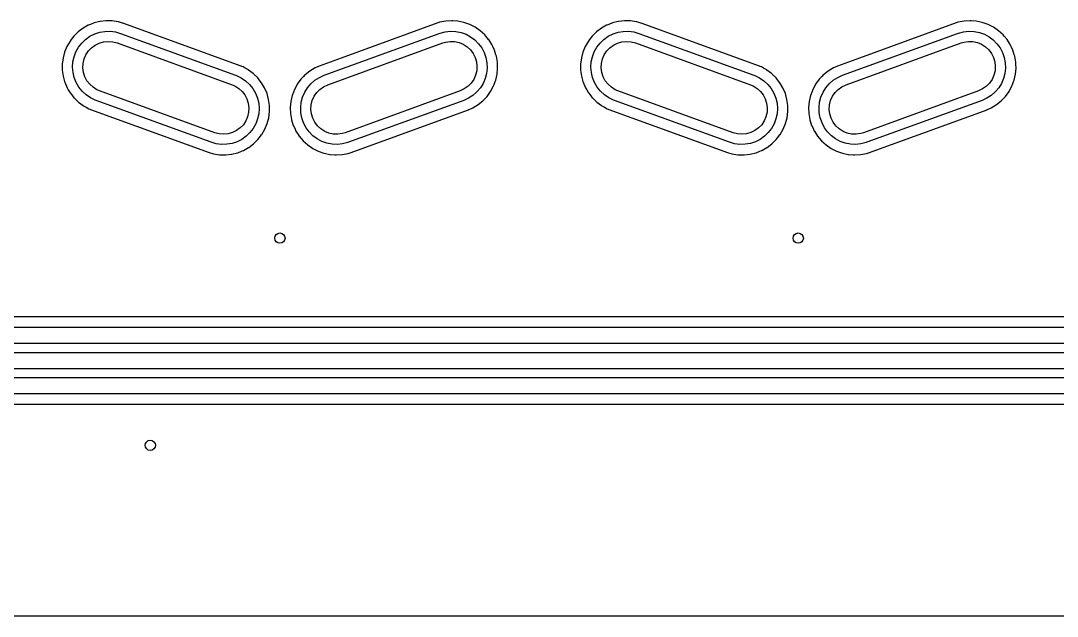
# Model space of a CAD drawing. Extents: x 14 to 417, y -165 to -100.
# Drawn here: x 215.9 to 266.7, y -164.6 to -135.4 of the extents above; entities that cross this region are included whole.
import ezdxf

# ---------------------------------------------------------------- set-up
doc = ezdxf.new("R2010")
doc.units = 0
doc.layers.add('BLACK', color=7, linetype='CONTINUOUS')

msp = doc.modelspace()

# ---------------------------------------------------------------- linework, layer by layer
at = {"layer": 'BLACK', "linetype": 'CONTINUOUS'}
for p, q in [((219.32, -135.575), (219.219, -135.615)), ((219.493, -135.505), (219.32, -135.575)), ((219.498, -135.504), (219.493, -135.505)), ((219.78, -135.433), (219.498, -135.504)), ((219.498, -135.504), (219.498, -135.504)), ((219.784, -135.432), (219.78, -135.433)), ((219.78, -135.433), (219.78, -135.433)), ((219.788, -135.431), (219.784, -135.432)), ((220.078, -135.398), (219.788, -135.431)), ((220.082, -135.397), (220.078, -135.398)), ((220.078, -135.398), (220.078, -135.398)), ((220.087, -135.397), (220.082, -135.397)), ((220.378, -135.402), (220.087, -135.397)), ((220.382, -135.402), (220.378, -135.402)), ((220.679, -135.447), (220.382, -135.402)), ((220.683, -135.448), (220.679, -135.447)), ((220.884, -135.507), (220.683, -135.448)), ((220.683, -135.448), (220.683, -135.448)), ((220.894, -135.51), (220.884, -135.507)), ((220.896, -135.51), (220.894, -135.51)), ((226.707, -137.625), (220.896, -135.51)), ((220.896, -135.51), (220.896, -135.51)), ((236.338, -135.498), (231.6, -137.222)), ((236.339, -135.498), (236.338, -135.498)), ((236.338, -135.498), (236.338, -135.498)), ((236.387, -135.483), (236.339, -135.498)), ((236.426, -135.471), (236.387, -135.483)), ((236.429, -135.469), (236.426, -135.471)), ((236.426, -135.471), (236.426, -135.471)), ((236.723, -135.412), (236.429, -135.469)), ((237.023, -135.394), (236.723, -135.412)), ((237.08, -135.399), (237.023, -135.394)), ((237.318, -135.416), (237.08, -135.399)), ((237.322, -135.416), (237.318, -135.416)), ((237.318, -135.416), (237.318, -135.416)), ((237.326, -135.417), (237.322, -135.416)), ((237.612, -135.477), (237.326, -135.417)), ((237.326, -135.417), (237.326, -135.417)), ((237.616, -135.478), (237.612, -135.477)), ((237.612, -135.477), (237.612, -135.477)), ((237.899, -135.577), (237.616, -135.478)), ((237.903, -135.579), (237.899, -135.577)), ((238.162, -135.712), (237.903, -135.579)), ((237.903, -135.579), (237.903, -135.579)), ((244.72, -135.575), (244.619, -135.615)), ((244.893, -135.505), (244.72, -135.575)), ((244.897, -135.504), (244.893, -135.505)), ((244.898, -135.504), (244.897, -135.504)), ((245.18, -135.433), (244.898, -135.504)), ((245.184, -135.432), (245.18, -135.433)), ((245.18, -135.433), (245.18, -135.433)), ((245.188, -135.431), (245.184, -135.432)), ((245.478, -135.398), (245.188, -135.431)), ((245.482, -135.397), (245.478, -135.398)), ((245.478, -135.398), (245.478, -135.398)), ((245.487, -135.397), (245.482, -135.397)), ((245.778, -135.402), (245.487, -135.397)), ((245.782, -135.402), (245.778, -135.402)), ((246.079, -135.447), (245.782, -135.402)), ((246.083, -135.448), (246.079, -135.447)), ((246.284, -135.507), (246.083, -135.448)), ((246.083, -135.448), (246.083, -135.448)), ((246.294, -135.51), (246.284, -135.507)), ((246.296, -135.51), (246.294, -135.51)), ((252.107, -137.625), (246.296, -135.51)), ((246.296, -135.51), (246.296, -135.51)), ((261.738, -135.498), (257, -137.222)), ((261.739, -135.498), (261.738, -135.498)), ((261.738, -135.498), (261.738, -135.498)), ((261.787, -135.483), (261.739, -135.498)), ((261.826, -135.471), (261.787, -135.483)), ((261.829, -135.469), (261.826, -135.471)), ((261.826, -135.471), (261.826, -135.471)), ((262.123, -135.412), (261.829, -135.469)), ((262.423, -135.394), (262.123, -135.412)), ((262.48, -135.399), (262.423, -135.394)), ((262.718, -135.416), (262.48, -135.399)), ((262.722, -135.416), (262.718, -135.416)), ((262.718, -135.416), (262.718, -135.416)), ((262.726, -135.417), (262.722, -135.416)), ((263.012, -135.477), (262.726, -135.417)), ((262.726, -135.417), (262.726, -135.417)), ((263.016, -135.478), (263.012, -135.477)), ((263.012, -135.477), (263.012, -135.477)), ((263.299, -135.577), (263.016, -135.478)), ((263.303, -135.579), (263.299, -135.577)), ((263.562, -135.712), (263.303, -135.579)), ((263.303, -135.579), (263.303, -135.579)), ((218.714, -135.944), (218.5, -136.155)), ((218.953, -135.764), (218.714, -135.944)), ((218.957, -135.762), (218.953, -135.764)), ((219.211, -135.619), (218.957, -135.762)), ((219.215, -135.617), (219.211, -135.619)), ((219.211, -135.619), (219.211, -135.619)), ((219.219, -135.615), (219.215, -135.617)), ((219.219, -135.615), (219.219, -135.615)), ((219.292, -136.158), (219.523, -136.041)), ((219.523, -136.041), (219.77, -135.96)), ((219.77, -135.96), (220.025, -135.916)), ((220.025, -135.916), (220.285, -135.91)), ((220.285, -135.91), (220.542, -135.943)), ((220.542, -135.943), (220.791, -136.013)), ((220.791, -136.013), (226.43, -138.066)), ((230.77, -138.066), (236.409, -136.013)), ((236.409, -136.013), (236.452, -135.998)), ((236.452, -135.998), (236.703, -135.935)), ((236.703, -135.935), (236.961, -135.909)), ((236.961, -135.909), (237.22, -135.921)), ((237.22, -135.921), (237.475, -135.972)), ((237.475, -135.972), (237.719, -136.059)), ((237.719, -136.059), (237.947, -136.182)), ((238.166, -135.714), (238.162, -135.712)), ((238.17, -135.716), (238.166, -135.714)), ((238.41, -135.882), (238.17, -135.716)), ((238.17, -135.716), (238.17, -135.716)), ((238.413, -135.884), (238.41, -135.882)), ((238.41, -135.882), (238.41, -135.882)), ((238.635, -136.086), (238.413, -135.884)), ((238.638, -136.089), (238.635, -136.086)), ((238.697, -136.158), (238.638, -136.089)), ((238.638, -136.089), (238.638, -136.089)), ((244.114, -135.944), (243.9, -136.155)), ((244.353, -135.764), (244.114, -135.944)), ((244.357, -135.762), (244.353, -135.764)), ((244.611, -135.619), (244.357, -135.762)), ((244.615, -135.617), (244.611, -135.619)), ((244.611, -135.619), (244.611, -135.619)), ((244.619, -135.615), (244.615, -135.617)), ((244.619, -135.615), (244.619, -135.615)), ((244.692, -136.158), (244.923, -136.041)), ((244.923, -136.041), (245.17, -135.96)), ((245.17, -135.96), (245.425, -135.916)), ((245.425, -135.916), (245.685, -135.91)), ((245.685, -135.91), (245.942, -135.943)), ((245.942, -135.943), (246.191, -136.013)), ((246.191, -136.013), (251.83, -138.066)), ((256.17, -138.066), (261.809, -136.013)), ((261.809, -136.013), (261.852, -135.998)), ((261.852, -135.998), (262.103, -135.935)), ((262.103, -135.935), (262.361, -135.909)), ((262.361, -135.909), (262.62, -135.921)), ((262.62, -135.921), (262.875, -135.972)), ((262.875, -135.972), (263.119, -136.059)), ((263.119, -136.059), (263.347, -136.182)), ((263.566, -135.714), (263.562, -135.712)), ((263.57, -135.716), (263.566, -135.714)), ((263.81, -135.882), (263.57, -135.716)), ((263.57, -135.716), (263.57, -135.716)), ((263.813, -135.884), (263.81, -135.882)), ((263.81, -135.882), (263.81, -135.882)), ((264.035, -136.086), (263.813, -135.884)), ((264.038, -136.089), (264.035, -136.086)), ((264.097, -136.158), (264.038, -136.089)), ((264.038, -136.089), (264.038, -136.089)), ((218.316, -136.392), (218.165, -136.651)), ((218.374, -136.318), (218.316, -136.392)), ((218.498, -136.158), (218.374, -136.318)), ((218.5, -136.155), (218.498, -136.158)), ((218.498, -136.158), (218.498, -136.158)), ((218.734, -136.692), (218.892, -136.487)), ((218.892, -136.487), (219.08, -136.308)), ((219.08, -136.308), (219.292, -136.158)), ((219.37, -136.717), (219.549, -136.586)), ((219.549, -136.586), (219.749, -136.489)), ((219.749, -136.489), (219.963, -136.429)), ((219.963, -136.429), (220.184, -136.408)), ((220.184, -136.408), (220.406, -136.426)), ((220.406, -136.426), (220.62, -136.483)), ((220.62, -136.483), (226.259, -138.535)), ((230.941, -138.535), (236.58, -136.483)), ((236.58, -136.483), (236.717, -136.442)), ((236.717, -136.442), (236.937, -136.41)), ((236.937, -136.41), (237.159, -136.417)), ((237.159, -136.417), (237.377, -136.464)), ((237.377, -136.464), (237.582, -136.548)), ((237.582, -136.548), (237.77, -136.668)), ((237.947, -136.182), (238.155, -136.337)), ((238.155, -136.337), (238.338, -136.521)), ((238.338, -136.521), (238.491, -136.731)), ((238.829, -136.315), (238.697, -136.158)), ((238.831, -136.318), (238.829, -136.315)), ((238.988, -136.564), (238.831, -136.318)), ((238.991, -136.567), (238.988, -136.564)), ((238.988, -136.564), (238.988, -136.564)), ((239.032, -136.655), (238.991, -136.567)), ((243.716, -136.392), (243.565, -136.651)), ((243.774, -136.318), (243.716, -136.392)), ((243.898, -136.158), (243.774, -136.318)), ((243.9, -136.155), (243.898, -136.158)), ((243.898, -136.158), (243.898, -136.158)), ((244.134, -136.692), (244.292, -136.487)), ((244.292, -136.487), (244.48, -136.308)), ((244.48, -136.308), (244.692, -136.158)), ((244.77, -136.717), (244.949, -136.586)), ((244.949, -136.586), (245.149, -136.489)), ((245.149, -136.489), (245.363, -136.429)), ((245.363, -136.429), (245.584, -136.408)), ((245.584, -136.408), (245.806, -136.426)), ((245.806, -136.426), (246.02, -136.483)), ((246.02, -136.483), (251.659, -138.535)), ((256.341, -138.535), (261.98, -136.483)), ((261.98, -136.483), (262.117, -136.442)), ((262.117, -136.442), (262.337, -136.41)), ((262.337, -136.41), (262.559, -136.417)), ((262.559, -136.417), (262.777, -136.464)), ((262.777, -136.464), (262.982, -136.548)), ((262.982, -136.548), (263.17, -136.668)), ((263.347, -136.182), (263.555, -136.337)), ((263.555, -136.337), (263.738, -136.521)), ((263.738, -136.521), (263.891, -136.731)), ((264.229, -136.315), (264.097, -136.158)), ((264.231, -136.318), (264.229, -136.315)), ((264.388, -136.564), (264.231, -136.318)), ((264.391, -136.567), (264.388, -136.564)), ((264.388, -136.564), (264.388, -136.564)), ((264.432, -136.655), (264.391, -136.567)), ((218.05, -136.928), (217.972, -137.218)), ((218.165, -136.651), (218.05, -136.928)), ((218.515, -137.161), (218.607, -136.918)), ((218.607, -136.918), (218.734, -136.692)), ((219.005, -137.268), (219.093, -137.063)), ((219.093, -137.063), (219.216, -136.878)), ((219.216, -136.878), (219.37, -136.717)), ((237.77, -136.668), (237.933, -136.818)), ((237.933, -136.818), (238.067, -136.996)), ((238.067, -136.996), (238.168, -137.194)), ((238.491, -136.731), (238.612, -136.96)), ((238.612, -136.96), (238.697, -137.205)), ((239.116, -136.836), (239.032, -136.655)), ((239.117, -136.839), (239.116, -136.836)), ((239.116, -136.836), (239.116, -136.836)), ((239.119, -136.843), (239.117, -136.839)), ((239.187, -137.06), (239.119, -136.843)), ((239.119, -136.843), (239.119, -136.843)), ((239.207, -137.126), (239.187, -137.06)), ((239.258, -137.421), (239.207, -137.126)), ((243.45, -136.928), (243.372, -137.218)), ((243.565, -136.651), (243.45, -136.928)), ((243.915, -137.161), (244.007, -136.918)), ((244.007, -136.918), (244.134, -136.692)), ((244.405, -137.268), (244.493, -137.063)), ((244.493, -137.063), (244.616, -136.878)), ((244.616, -136.878), (244.77, -136.717)), ((263.17, -136.668), (263.333, -136.818)), ((263.333, -136.818), (263.467, -136.996)), ((263.467, -136.996), (263.568, -137.194)), ((263.891, -136.731), (264.012, -136.96)), ((264.012, -136.96), (264.097, -137.205)), ((264.516, -136.836), (264.432, -136.655)), ((264.517, -136.839), (264.516, -136.836)), ((264.516, -136.836), (264.516, -136.836)), ((264.519, -136.843), (264.517, -136.839)), ((264.587, -137.06), (264.519, -136.843)), ((264.519, -136.843), (264.519, -136.843)), ((264.607, -137.126), (264.587, -137.06)), ((264.658, -137.421), (264.607, -137.126)), ((217.972, -137.218), (217.934, -137.516)), ((217.934, -137.516), (217.934, -137.614)), ((217.934, -137.614), (217.935, -137.807)), ((218.443, -137.673), (218.46, -137.414)), ((218.46, -137.414), (218.515, -137.161)), ((218.944, -137.706), (218.955, -137.484)), ((218.955, -137.484), (219.005, -137.268)), ((226.708, -137.626), (226.707, -137.625)), ((226.707, -137.625), (226.707, -137.625)), ((226.709, -137.626), (226.708, -137.626)), ((226.739, -137.639), (226.709, -137.626)), ((226.709, -137.626), (226.709, -137.626)), ((226.795, -137.662), (226.739, -137.639)), ((230.523, -137.615), (230.412, -137.664)), ((230.525, -137.614), (230.523, -137.615)), ((230.523, -137.615), (230.523, -137.615)), ((231.6, -137.222), (230.525, -137.614)), ((238.168, -137.194), (238.232, -137.407)), ((238.232, -137.407), (238.257, -137.627)), ((238.257, -137.627), (238.242, -137.849)), ((238.697, -137.205), (238.746, -137.46)), ((238.746, -137.46), (238.756, -137.719)), ((239.262, -137.516), (239.258, -137.421)), ((239.27, -137.721), (239.262, -137.516)), ((243.372, -137.218), (243.334, -137.516)), ((243.334, -137.516), (243.334, -137.614)), ((243.334, -137.614), (243.335, -137.807)), ((243.843, -137.673), (243.86, -137.414)), ((243.86, -137.414), (243.915, -137.161)), ((244.344, -137.706), (244.355, -137.484)), ((244.355, -137.484), (244.405, -137.268)), ((252.108, -137.626), (252.107, -137.625)), ((252.107, -137.625), (252.107, -137.625)), ((252.109, -137.626), (252.108, -137.626)), ((252.139, -137.639), (252.109, -137.626)), ((252.109, -137.626), (252.109, -137.626)), ((252.195, -137.662), (252.139, -137.639)), ((255.923, -137.615), (255.812, -137.664)), ((255.925, -137.614), (255.923, -137.615)), ((255.923, -137.615), (255.923, -137.615)), ((257, -137.222), (255.925, -137.614)), ((263.568, -137.194), (263.632, -137.407)), ((263.632, -137.407), (263.657, -137.627)), ((263.657, -137.627), (263.642, -137.849)), ((264.097, -137.205), (264.146, -137.46)), ((264.146, -137.46), (264.156, -137.719)), ((264.662, -137.516), (264.658, -137.421)), ((264.67, -137.721), (264.662, -137.516)), ((217.935, -137.807), (217.935, -137.816)), ((217.935, -137.816), (217.976, -138.113)), ((217.976, -138.113), (217.977, -138.117)), ((217.977, -138.117), (217.977, -138.117)), ((217.977, -138.117), (218.049, -138.378)), ((218.464, -137.932), (218.443, -137.673)), ((218.524, -138.184), (218.464, -137.932)), ((218.972, -137.926), (218.944, -137.706)), ((219.039, -138.138), (218.972, -137.926)), ((219.142, -138.335), (219.039, -138.138)), ((226.43, -138.066), (226.472, -138.082)), ((226.472, -138.082), (226.706, -138.195)), ((226.891, -137.715), (226.795, -137.662)), ((227.054, -137.805), (226.891, -137.715)), ((227.057, -137.807), (227.054, -137.805)), ((227.054, -137.805), (227.054, -137.805)), ((227.061, -137.81), (227.057, -137.807)), ((227.295, -137.984), (227.061, -137.81)), ((227.061, -137.81), (227.061, -137.81)), ((227.298, -137.986), (227.295, -137.984)), ((227.295, -137.984), (227.295, -137.984)), ((227.301, -137.989), (227.298, -137.986)), ((227.328, -138.016), (227.301, -137.989)), ((227.301, -137.989), (227.301, -137.989)), ((227.513, -138.195), (227.328, -138.016)), ((229.752, -138.133), (229.625, -138.267)), ((229.828, -138.052), (229.752, -138.133)), ((229.831, -138.049), (229.828, -138.052)), ((229.828, -138.052), (229.828, -138.052)), ((230.064, -137.86), (229.831, -138.049)), ((230.32, -137.704), (230.064, -137.86)), ((230.412, -137.664), (230.32, -137.704)), ((230.534, -138.172), (230.77, -138.066)), ((238.189, -138.065), (238.098, -138.268)), ((238.242, -137.849), (238.189, -138.065)), ((238.728, -137.977), (238.662, -138.228)), ((238.756, -137.719), (238.728, -137.977)), ((239.174, -138.312), (239.242, -138.02)), ((239.242, -138.02), (239.27, -137.721)), ((243.335, -137.807), (243.335, -137.816)), ((243.335, -137.816), (243.376, -138.113)), ((243.376, -138.113), (243.377, -138.117)), ((243.377, -138.117), (243.377, -138.117)), ((243.377, -138.117), (243.449, -138.378)), ((243.864, -137.932), (243.843, -137.673)), ((243.924, -138.184), (243.864, -137.932)), ((244.372, -137.926), (244.344, -137.706)), ((244.439, -138.138), (244.372, -137.926)), ((244.542, -138.335), (244.439, -138.138)), ((251.83, -138.066), (251.872, -138.082)), ((251.872, -138.082), (252.106, -138.195)), ((252.291, -137.715), (252.195, -137.662)), ((252.454, -137.805), (252.291, -137.715)), ((252.457, -137.807), (252.454, -137.805)), ((252.454, -137.805), (252.454, -137.805)), ((252.461, -137.81), (252.457, -137.807)), ((252.695, -137.984), (252.461, -137.81)), ((252.461, -137.81), (252.461, -137.81)), ((252.698, -137.986), (252.695, -137.984)), ((252.695, -137.984), (252.695, -137.984)), ((252.701, -137.989), (252.698, -137.986)), ((252.728, -138.016), (252.701, -137.989)), ((252.701, -137.989), (252.701, -137.989)), ((252.913, -138.195), (252.728, -138.016)), ((255.152, -138.133), (255.025, -138.267)), ((255.228, -138.052), (255.152, -138.133)), ((255.231, -138.049), (255.228, -138.052)), ((255.228, -138.052), (255.228, -138.052)), ((255.464, -137.86), (255.231, -138.049)), ((255.72, -137.704), (255.464, -137.86)), ((255.812, -137.664), (255.72, -137.704)), ((255.934, -138.172), (256.17, -138.066)), ((263.589, -138.065), (263.498, -138.268)), ((263.642, -137.849), (263.589, -138.065)), ((264.128, -137.977), (264.062, -138.228)), ((264.156, -137.719), (264.128, -137.977)), ((264.574, -138.312), (264.642, -138.02)), ((264.642, -138.02), (264.67, -137.721)), ((218.049, -138.378), (218.055, -138.402)), ((218.055, -138.402), (218.173, -138.679)), ((218.62, -138.425), (218.524, -138.184)), ((218.751, -138.649), (218.62, -138.425)), ((218.913, -138.851), (218.751, -138.649)), ((219.279, -138.51), (219.142, -138.335)), ((219.444, -138.659), (219.279, -138.51)), ((219.633, -138.776), (219.444, -138.659)), ((226.259, -138.535), (226.391, -138.592)), ((226.391, -138.592), (226.58, -138.709)), ((226.706, -138.195), (226.92, -138.34)), ((226.92, -138.34), (227.111, -138.517)), ((227.111, -138.517), (227.273, -138.719)), ((227.516, -138.199), (227.513, -138.195)), ((227.584, -138.285), (227.516, -138.199)), ((227.516, -138.199), (227.516, -138.199)), ((227.699, -138.431), (227.584, -138.285)), ((227.701, -138.435), (227.699, -138.431)), ((227.797, -138.597), (227.701, -138.435)), ((227.701, -138.435), (227.701, -138.435)), ((227.851, -138.689), (227.797, -138.597)), ((229.449, -138.511), (229.308, -138.775)), ((229.625, -138.267), (229.449, -138.511)), ((229.953, -138.681), (230.121, -138.483)), ((230.121, -138.483), (230.316, -138.312)), ((230.316, -138.312), (230.534, -138.172)), ((230.559, -138.758), (230.74, -138.63)), ((230.74, -138.63), (230.941, -138.535)), ((237.817, -138.61), (237.636, -138.738)), ((237.973, -138.451), (237.817, -138.61)), ((238.098, -138.268), (237.973, -138.451)), ((238.559, -138.466), (238.423, -138.687)), ((238.662, -138.228), (238.559, -138.466)), ((238.927, -138.857), (239.068, -138.593)), ((239.068, -138.593), (239.098, -138.514)), ((239.098, -138.514), (239.15, -138.375)), ((239.15, -138.375), (239.174, -138.312)), ((243.449, -138.378), (243.455, -138.402)), ((243.455, -138.402), (243.573, -138.679)), ((244.02, -138.425), (243.924, -138.184)), ((244.151, -138.649), (244.02, -138.425)), ((244.313, -138.851), (244.151, -138.649)), ((244.679, -138.51), (244.542, -138.335)), ((244.844, -138.659), (244.679, -138.51)), ((245.033, -138.776), (244.844, -138.659)), ((251.659, -138.535), (251.791, -138.592)), ((251.791, -138.592), (251.98, -138.709)), ((252.106, -138.195), (252.32, -138.34)), ((252.32, -138.34), (252.511, -138.517)), ((252.511, -138.517), (252.673, -138.719)), ((252.916, -138.199), (252.913, -138.195)), ((252.984, -138.285), (252.916, -138.199)), ((252.916, -138.199), (252.916, -138.199)), ((253.099, -138.431), (252.984, -138.285)), ((253.101, -138.435), (253.099, -138.431)), ((253.197, -138.597), (253.101, -138.435)), ((253.101, -138.435), (253.101, -138.435)), ((253.251, -138.689), (253.197, -138.597)), ((254.849, -138.511), (254.708, -138.775)), ((255.025, -138.267), (254.849, -138.511)), ((255.353, -138.681), (255.521, -138.483)), ((255.521, -138.483), (255.716, -138.312)), ((255.716, -138.312), (255.934, -138.172)), ((255.959, -138.758), (256.14, -138.63)), ((256.14, -138.63), (256.341, -138.535)), ((263.217, -138.61), (263.036, -138.738)), ((263.373, -138.451), (263.217, -138.61)), ((263.498, -138.268), (263.373, -138.451)), ((263.959, -138.466), (263.823, -138.687)), ((264.062, -138.228), (263.959, -138.466)), ((264.327, -138.857), (264.468, -138.593)), ((264.468, -138.593), (264.498, -138.514)), ((264.498, -138.514), (264.55, -138.375)), ((264.55, -138.375), (264.574, -138.312)), ((218.173, -138.679), (218.175, -138.682)), ((218.175, -138.682), (218.175, -138.682)), ((218.175, -138.682), (218.232, -138.779)), ((218.232, -138.779), (218.325, -138.937)), ((218.325, -138.937), (218.396, -139.027)), ((218.396, -139.027), (218.508, -139.169)), ((218.508, -139.169), (218.508, -139.169)), ((218.508, -139.169), (218.511, -139.173)), ((219.104, -139.028), (218.913, -138.851)), ((219.318, -139.173), (219.104, -139.028)), ((219.765, -138.833), (219.633, -138.776)), ((225.404, -140.885), (219.765, -138.833)), ((226.58, -138.709), (226.745, -138.858)), ((226.745, -138.858), (226.882, -139.033)), ((226.882, -139.033), (226.985, -139.23)), ((227.273, -138.719), (227.404, -138.943)), ((227.404, -138.943), (227.5, -139.184)), ((227.969, -138.966), (227.851, -138.689)), ((227.97, -138.97), (227.969, -138.966)), ((228.047, -139.251), (227.97, -138.97)), ((227.97, -138.97), (227.97, -138.97)), ((229.202, -139.056), (229.134, -139.348)), ((229.275, -138.861), (229.202, -139.056)), ((229.306, -138.779), (229.275, -138.861)), ((229.308, -138.775), (229.306, -138.779)), ((229.306, -138.779), (229.306, -138.779)), ((229.648, -139.391), (229.714, -139.14)), ((229.714, -139.14), (229.817, -138.902)), ((229.817, -138.902), (229.953, -138.681)), ((230.187, -139.303), (230.278, -139.1)), ((230.278, -139.1), (230.403, -138.917)), ((230.403, -138.917), (230.559, -138.758)), ((237.435, -138.833), (231.796, -140.885)), ((237.636, -138.738), (237.435, -138.833)), ((238.06, -139.056), (237.842, -139.196)), ((238.255, -138.885), (238.06, -139.056)), ((238.423, -138.687), (238.255, -138.885)), ((238.545, -139.319), (238.751, -139.101)), ((238.751, -139.101), (238.927, -138.857)), ((243.573, -138.679), (243.575, -138.682)), ((243.575, -138.682), (243.575, -138.682)), ((243.575, -138.682), (243.632, -138.779)), ((243.632, -138.779), (243.725, -138.937)), ((243.725, -138.937), (243.796, -139.027)), ((243.796, -139.027), (243.908, -139.169)), ((243.908, -139.169), (243.908, -139.169)), ((243.908, -139.169), (243.911, -139.173)), ((244.504, -139.028), (244.313, -138.851)), ((244.718, -139.173), (244.504, -139.028)), ((245.165, -138.833), (245.033, -138.776)), ((250.804, -140.885), (245.165, -138.833)), ((251.98, -138.709), (252.145, -138.858)), ((252.145, -138.858), (252.282, -139.033)), ((252.282, -139.033), (252.385, -139.23)), ((252.673, -138.719), (252.804, -138.943)), ((252.804, -138.943), (252.9, -139.184)), ((253.369, -138.966), (253.251, -138.689)), ((253.37, -138.97), (253.369, -138.966)), ((253.447, -139.251), (253.37, -138.97)), ((253.37, -138.97), (253.37, -138.97)), ((254.602, -139.056), (254.534, -139.348)), ((254.675, -138.861), (254.602, -139.056)), ((254.706, -138.779), (254.675, -138.861)), ((254.708, -138.775), (254.706, -138.779)), ((254.706, -138.779), (254.706, -138.779)), ((255.048, -139.391), (255.114, -139.14)), ((255.114, -139.14), (255.217, -138.902)), ((255.217, -138.902), (255.353, -138.681)), ((255.587, -139.303), (255.678, -139.1)), ((255.678, -139.1), (255.803, -138.917)), ((255.803, -138.917), (255.959, -138.758)), ((262.835, -138.833), (257.196, -140.885)), ((263.036, -138.738), (262.835, -138.833)), ((263.46, -139.056), (263.242, -139.196)), ((263.655, -138.885), (263.46, -139.056)), ((263.823, -138.687), (263.655, -138.885)), ((263.945, -139.319), (264.151, -139.101)), ((264.151, -139.101), (264.327, -138.857)), ((218.511, -139.173), (218.6, -139.259)), ((218.6, -139.259), (218.723, -139.379)), ((218.723, -139.379), (218.723, -139.379)), ((218.723, -139.379), (218.726, -139.382)), ((218.726, -139.382), (218.729, -139.384)), ((218.729, -139.384), (218.729, -139.384)), ((218.729, -139.384), (218.963, -139.558)), ((218.963, -139.558), (218.963, -139.558)), ((218.963, -139.558), (218.967, -139.561)), ((218.967, -139.561), (218.97, -139.563)), ((218.97, -139.563), (218.97, -139.563)), ((218.97, -139.563), (219.11, -139.64)), ((219.11, -139.64), (219.229, -139.706)), ((219.552, -139.286), (219.318, -139.173)), ((219.594, -139.302), (219.552, -139.286)), ((225.233, -141.355), (219.594, -139.302)), ((226.985, -139.23), (227.052, -139.442)), ((227.052, -139.442), (227.08, -139.662)), ((227.08, -139.662), (227.069, -139.884)), ((227.5, -139.184), (227.56, -139.436)), ((227.56, -139.436), (227.581, -139.695)), ((228.048, -139.255), (228.047, -139.251)), ((228.047, -139.251), (228.047, -139.251)), ((228.089, -139.552), (228.048, -139.255)), ((228.089, -139.556), (228.089, -139.552)), ((228.089, -139.647), (228.089, -139.556)), ((228.089, -139.556), (228.089, -139.556)), ((228.089, -139.651), (228.089, -139.647)), ((228.09, -139.852), (228.089, -139.651)), ((229.134, -139.348), (229.106, -139.647)), ((229.106, -139.647), (229.118, -139.947)), ((229.62, -139.649), (229.648, -139.391)), ((229.63, -139.908), (229.62, -139.649)), ((230.119, -139.741), (230.134, -139.519)), ((230.134, -139.519), (230.187, -139.303)), ((237.606, -139.302), (231.967, -141.355)), ((237.842, -139.196), (237.606, -139.302)), ((237.993, -139.691), (238.056, -139.664)), ((238.056, -139.664), (238.312, -139.508)), ((238.312, -139.508), (238.545, -139.319)), ((243.911, -139.173), (244, -139.259)), ((244, -139.259), (244.123, -139.379)), ((244.123, -139.379), (244.123, -139.379)), ((244.123, -139.379), (244.126, -139.382)), ((244.126, -139.382), (244.129, -139.384)), ((244.129, -139.384), (244.129, -139.384)), ((244.129, -139.384), (244.363, -139.558)), ((244.363, -139.558), (244.363, -139.558)), ((244.363, -139.558), (244.367, -139.561)), ((244.367, -139.561), (244.37, -139.563)), ((244.37, -139.563), (244.37, -139.563)), ((244.37, -139.563), (244.51, -139.64)), ((244.51, -139.64), (244.629, -139.706)), ((244.952, -139.286), (244.718, -139.173)), ((244.994, -139.302), (244.952, -139.286)), ((250.633, -141.355), (244.994, -139.302)), ((252.385, -139.23), (252.452, -139.442)), ((252.452, -139.442), (252.48, -139.662)), ((252.48, -139.662), (252.469, -139.884)), ((252.9, -139.184), (252.96, -139.436)), ((252.96, -139.436), (252.981, -139.695)), ((253.448, -139.255), (253.447, -139.251)), ((253.447, -139.251), (253.447, -139.251)), ((253.489, -139.552), (253.448, -139.255)), ((253.489, -139.556), (253.489, -139.552)), ((253.489, -139.647), (253.489, -139.556)), ((253.489, -139.556), (253.489, -139.556)), ((253.489, -139.651), (253.489, -139.647)), ((253.49, -139.852), (253.489, -139.651)), ((254.534, -139.348), (254.506, -139.647)), ((254.506, -139.647), (254.518, -139.947)), ((255.02, -139.649), (255.048, -139.391)), ((255.03, -139.908), (255.02, -139.649)), ((255.519, -139.741), (255.534, -139.519)), ((255.534, -139.519), (255.587, -139.303)), ((263.006, -139.302), (257.367, -141.355)), ((263.242, -139.196), (263.006, -139.302)), ((263.393, -139.691), (263.456, -139.664)), ((263.456, -139.664), (263.712, -139.508)), ((263.712, -139.508), (263.945, -139.319)), ((219.229, -139.706), (219.285, -139.729)), ((219.285, -139.729), (219.315, -139.742)), ((219.315, -139.742), (219.315, -139.742)), ((219.315, -139.742), (219.316, -139.742)), ((219.316, -139.742), (219.317, -139.743)), ((219.317, -139.743), (219.317, -139.743)), ((219.317, -139.743), (225.128, -141.858)), ((227.019, -140.1), (226.931, -140.305)), ((227.069, -139.884), (227.019, -140.1)), ((227.564, -139.954), (227.509, -140.207)), ((227.581, -139.695), (227.564, -139.954)), ((227.974, -140.44), (228.052, -140.15)), ((228.052, -140.15), (228.09, -139.852)), ((229.118, -139.947), (229.169, -140.242)), ((229.679, -140.163), (229.63, -139.908)), ((229.764, -140.408), (229.679, -140.163)), ((230.144, -139.961), (230.119, -139.741)), ((230.208, -140.174), (230.144, -139.961)), ((230.309, -140.372), (230.208, -140.174)), ((232.038, -141.87), (237.849, -139.755)), ((237.849, -139.755), (237.851, -139.754)), ((237.849, -139.755), (237.849, -139.755)), ((237.851, -139.754), (237.853, -139.753)), ((237.853, -139.753), (237.993, -139.691)), ((237.853, -139.753), (237.853, -139.753)), ((244.629, -139.706), (244.685, -139.729)), ((244.685, -139.729), (244.715, -139.742)), ((244.715, -139.742), (244.715, -139.742)), ((244.715, -139.742), (244.716, -139.742)), ((244.716, -139.742), (244.717, -139.743)), ((244.717, -139.743), (244.717, -139.743)), ((244.717, -139.743), (250.528, -141.858)), ((252.419, -140.1), (252.331, -140.305)), ((252.469, -139.884), (252.419, -140.1)), ((252.964, -139.954), (252.909, -140.207)), ((252.981, -139.695), (252.964, -139.954)), ((253.374, -140.44), (253.452, -140.15)), ((253.452, -140.15), (253.49, -139.852)), ((254.518, -139.947), (254.569, -140.242)), ((255.079, -140.163), (255.03, -139.908)), ((255.164, -140.408), (255.079, -140.163)), ((255.544, -139.961), (255.519, -139.741)), ((255.608, -140.174), (255.544, -139.961)), ((255.709, -140.372), (255.608, -140.174)), ((257.438, -141.87), (263.249, -139.755)), ((263.249, -139.755), (263.251, -139.754)), ((263.249, -139.755), (263.249, -139.755)), ((263.251, -139.754), (263.253, -139.753)), ((263.253, -139.753), (263.393, -139.691)), ((263.253, -139.753), (263.253, -139.753)), ((226.654, -140.651), (226.475, -140.782)), ((226.808, -140.49), (226.654, -140.651)), ((226.931, -140.305), (226.808, -140.49)), ((227.29, -140.676), (227.132, -140.881)), ((227.417, -140.45), (227.29, -140.676)), ((227.509, -140.207), (227.417, -140.45)), ((227.859, -140.717), (227.974, -140.44)), ((229.169, -140.242), (229.17, -140.246)), ((229.17, -140.246), (229.17, -140.246)), ((229.17, -140.246), (229.257, -140.525)), ((229.257, -140.525), (229.259, -140.529)), ((229.259, -140.529), (229.26, -140.532)), ((229.26, -140.532), (229.26, -140.532)), ((229.26, -140.532), (229.343, -140.71)), ((229.885, -140.637), (229.764, -140.408)), ((230.038, -140.847), (229.885, -140.637)), ((230.443, -140.55), (230.309, -140.372)), ((230.606, -140.7), (230.443, -140.55)), ((252.054, -140.651), (251.875, -140.782)), ((252.208, -140.49), (252.054, -140.651)), ((252.331, -140.305), (252.208, -140.49)), ((252.69, -140.676), (252.532, -140.881)), ((252.817, -140.45), (252.69, -140.676)), ((252.909, -140.207), (252.817, -140.45)), ((253.259, -140.717), (253.374, -140.44)), ((254.569, -140.242), (254.57, -140.246)), ((254.57, -140.246), (254.57, -140.246)), ((254.57, -140.246), (254.657, -140.525)), ((254.657, -140.525), (254.659, -140.529)), ((254.659, -140.529), (254.66, -140.532)), ((254.66, -140.532), (254.66, -140.532)), ((254.66, -140.532), (254.743, -140.71)), ((255.285, -140.637), (255.164, -140.408)), ((255.438, -140.847), (255.285, -140.637)), ((255.843, -140.55), (255.709, -140.372)), ((256.006, -140.7), (255.843, -140.55)), ((225.618, -140.942), (225.404, -140.885)), ((225.84, -140.96), (225.618, -140.942)), ((226.061, -140.939), (225.84, -140.96)), ((226.275, -140.879), (226.061, -140.939)), ((226.475, -140.782), (226.275, -140.879)), ((226.944, -141.06), (226.732, -141.21)), ((227.132, -140.881), (226.944, -141.06)), ((227.524, -141.213), (227.648, -141.053)), ((227.648, -141.053), (227.705, -140.979)), ((227.705, -140.979), (227.708, -140.976)), ((227.705, -140.979), (227.705, -140.979)), ((227.708, -140.976), (227.859, -140.717)), ((229.343, -140.71), (229.385, -140.801)), ((229.385, -140.801), (229.388, -140.804)), ((229.388, -140.804), (229.388, -140.804)), ((229.388, -140.804), (229.495, -140.972)), ((229.495, -140.972), (229.547, -141.053)), ((229.547, -141.053), (229.55, -141.056)), ((229.55, -141.056), (229.738, -141.279)), ((230.221, -141.031), (230.038, -140.847)), ((230.429, -141.186), (230.221, -141.031)), ((230.657, -141.309), (230.429, -141.186)), ((230.794, -140.82), (230.606, -140.7)), ((230.999, -140.904), (230.794, -140.82)), ((231.217, -140.951), (230.999, -140.904)), ((231.439, -140.958), (231.217, -140.951)), ((231.659, -140.926), (231.439, -140.958)), ((231.796, -140.885), (231.659, -140.926)), ((251.018, -140.942), (250.804, -140.885)), ((251.24, -140.96), (251.018, -140.942)), ((251.461, -140.939), (251.24, -140.96)), ((251.675, -140.879), (251.461, -140.939)), ((251.875, -140.782), (251.675, -140.879)), ((252.344, -141.06), (252.132, -141.21)), ((252.532, -140.881), (252.344, -141.06)), ((252.924, -141.213), (253.048, -141.053)), ((253.048, -141.053), (253.105, -140.979)), ((253.105, -140.979), (253.108, -140.976)), ((253.105, -140.979), (253.105, -140.979)), ((253.108, -140.976), (253.259, -140.717)), ((254.743, -140.71), (254.785, -140.801)), ((254.785, -140.801), (254.788, -140.804)), ((254.788, -140.804), (254.788, -140.804)), ((254.788, -140.804), (254.895, -140.972)), ((254.895, -140.972), (254.947, -141.053)), ((254.947, -141.053), (254.95, -141.056)), ((254.95, -141.056), (255.138, -141.279)), ((255.621, -141.031), (255.438, -140.847)), ((255.829, -141.186), (255.621, -141.031)), ((256.057, -141.309), (255.829, -141.186)), ((256.194, -140.82), (256.006, -140.7)), ((256.399, -140.904), (256.194, -140.82)), ((256.617, -140.951), (256.399, -140.904)), ((256.839, -140.958), (256.617, -140.951)), ((257.059, -140.926), (256.839, -140.958)), ((257.196, -140.885), (257.059, -140.926)), ((225.482, -141.425), (225.233, -141.355)), ((225.739, -141.458), (225.482, -141.425)), ((225.999, -141.452), (225.739, -141.458)), ((226.254, -141.408), (225.999, -141.452)), ((226.501, -141.327), (226.254, -141.408)), ((226.732, -141.21), (226.501, -141.327)), ((226.813, -141.749), (227.067, -141.606)), ((227.067, -141.606), (227.071, -141.604)), ((227.067, -141.606), (227.067, -141.606)), ((227.071, -141.604), (227.31, -141.424)), ((227.31, -141.424), (227.524, -141.213)), ((229.738, -141.279), (229.738, -141.279)), ((229.738, -141.279), (229.741, -141.282)), ((229.741, -141.282), (229.963, -141.484)), ((229.963, -141.484), (229.966, -141.486)), ((229.966, -141.486), (229.966, -141.486)), ((229.966, -141.486), (230.206, -141.652)), ((230.206, -141.652), (230.206, -141.652)), ((230.206, -141.652), (230.21, -141.654)), ((230.21, -141.654), (230.214, -141.656)), ((230.214, -141.656), (230.473, -141.789)), ((230.901, -141.396), (230.657, -141.309)), ((231.156, -141.447), (230.901, -141.396)), ((231.415, -141.459), (231.156, -141.447)), ((231.673, -141.433), (231.415, -141.459)), ((231.924, -141.37), (231.673, -141.433)), ((231.967, -141.355), (231.924, -141.37)), ((250.882, -141.425), (250.633, -141.355)), ((251.139, -141.458), (250.882, -141.425)), ((251.399, -141.452), (251.139, -141.458)), ((251.654, -141.408), (251.399, -141.452)), ((251.901, -141.327), (251.654, -141.408)), ((252.132, -141.21), (251.901, -141.327)), ((252.213, -141.749), (252.467, -141.606)), ((252.467, -141.606), (252.471, -141.604)), ((252.467, -141.606), (252.467, -141.606)), ((252.471, -141.604), (252.71, -141.424)), ((252.71, -141.424), (252.924, -141.213)), ((255.138, -141.279), (255.138, -141.279)), ((255.138, -141.279), (255.141, -141.282)), ((255.141, -141.282), (255.363, -141.484)), ((255.363, -141.484), (255.366, -141.486)), ((255.366, -141.486), (255.366, -141.486)), ((255.366, -141.486), (255.606, -141.652)), ((255.606, -141.652), (255.606, -141.652)), ((255.606, -141.652), (255.61, -141.654)), ((255.61, -141.654), (255.614, -141.656)), ((255.614, -141.656), (255.873, -141.789)), ((256.301, -141.396), (256.057, -141.309)), ((256.556, -141.447), (256.301, -141.396)), ((256.815, -141.459), (256.556, -141.447)), ((257.073, -141.433), (256.815, -141.459)), ((257.324, -141.37), (257.073, -141.433)), ((257.367, -141.355), (257.324, -141.37)), ((225.128, -141.858), (225.128, -141.858)), ((225.128, -141.858), (225.13, -141.858)), ((225.13, -141.858), (225.132, -141.859)), ((225.132, -141.859), (225.132, -141.859)), ((225.132, -141.859), (225.341, -141.92)), ((225.341, -141.92), (225.341, -141.92)), ((225.341, -141.92), (225.345, -141.921)), ((225.345, -141.921), (225.642, -141.966)), ((225.642, -141.966), (225.646, -141.966)), ((225.646, -141.966), (225.937, -141.971)), ((225.937, -141.971), (225.942, -141.971)), ((225.942, -141.971), (225.946, -141.97)), ((225.946, -141.97), (226.236, -141.937)), ((225.946, -141.97), (225.946, -141.97)), ((226.236, -141.937), (226.24, -141.936)), ((226.24, -141.936), (226.244, -141.935)), ((226.244, -141.935), (226.526, -141.864)), ((226.526, -141.864), (226.531, -141.863)), ((226.526, -141.864), (226.526, -141.864)), ((226.531, -141.863), (226.716, -141.789)), ((226.716, -141.789), (226.805, -141.753)), ((226.805, -141.753), (226.809, -141.751)), ((226.805, -141.753), (226.805, -141.753)), ((226.809, -141.751), (226.813, -141.749)), ((226.813, -141.749), (226.813, -141.749)), ((230.473, -141.789), (230.473, -141.789)), ((230.473, -141.789), (230.477, -141.791)), ((230.477, -141.791), (230.76, -141.89)), ((230.76, -141.89), (230.764, -141.891)), ((230.764, -141.891), (230.764, -141.891)), ((230.764, -141.891), (231.05, -141.951)), ((231.05, -141.951), (231.05, -141.951)), ((231.05, -141.951), (231.054, -141.952)), ((231.054, -141.952), (231.058, -141.952)), ((231.058, -141.952), (231.058, -141.952)), ((231.058, -141.952), (231.296, -141.969)), ((231.296, -141.969), (231.353, -141.974)), ((231.353, -141.974), (231.653, -141.956)), ((231.653, -141.956), (231.947, -141.899)), ((231.947, -141.899), (232.001, -141.882)), ((232.001, -141.882), (232.035, -141.871)), ((232.035, -141.871), (232.037, -141.87)), ((232.035, -141.871), (232.035, -141.871)), ((232.037, -141.87), (232.038, -141.87)), ((232.038, -141.87), (232.038, -141.87)), ((250.528, -141.858), (250.528, -141.858)), ((250.528, -141.858), (250.53, -141.858)), ((250.53, -141.858), (250.532, -141.859)), ((250.532, -141.859), (250.532, -141.859)), ((250.532, -141.859), (250.741, -141.92)), ((250.741, -141.92), (250.741, -141.92)), ((250.741, -141.92), (250.745, -141.921)), ((250.745, -141.921), (251.042, -141.966)), ((251.042, -141.966), (251.046, -141.966)), ((251.046, -141.966), (251.337, -141.971)), ((251.337, -141.971), (251.342, -141.971)), ((251.342, -141.971), (251.346, -141.97)), ((251.346, -141.97), (251.636, -141.937)), ((251.346, -141.97), (251.346, -141.97)), ((251.636, -141.937), (251.64, -141.936)), ((251.64, -141.936), (251.644, -141.935)), ((251.644, -141.935), (251.926, -141.864)), ((251.926, -141.864), (251.931, -141.863)), ((251.926, -141.864), (251.926, -141.864)), ((251.931, -141.863), (252.116, -141.789)), ((252.116, -141.789), (252.205, -141.753)), ((252.205, -141.753), (252.209, -141.751)), ((252.205, -141.753), (252.205, -141.753)), ((252.209, -141.751), (252.213, -141.749)), ((252.213, -141.749), (252.213, -141.749)), ((255.873, -141.789), (255.873, -141.789)), ((255.873, -141.789), (255.877, -141.791)), ((255.877, -141.791), (256.16, -141.89)), ((256.16, -141.89), (256.164, -141.891)), ((256.164, -141.891), (256.164, -141.891)), ((256.164, -141.891), (256.45, -141.951)), ((256.45, -141.951), (256.45, -141.951)), ((256.45, -141.951), (256.454, -141.952)), ((256.454, -141.952), (256.458, -141.952)), ((256.458, -141.952), (256.458, -141.952)), ((256.458, -141.952), (256.696, -141.969)), ((256.696, -141.969), (256.753, -141.974)), ((256.753, -141.974), (257.053, -141.956)), ((257.053, -141.956), (257.347, -141.899)), ((257.347, -141.899), (257.401, -141.882)), ((257.401, -141.882), (257.435, -141.871)), ((257.435, -141.871), (257.437, -141.87)), ((257.435, -141.871), (257.435, -141.871)), ((257.437, -141.87), (257.438, -141.87)), ((257.438, -141.87), (257.438, -141.87)), ((406.797, -149.904), (201.175, -149.904)), ((194.118, -150.413), (407.06, -150.413)), ((407.225, -151.213), (194.009, -151.213)), ((198.988, -151.653), (408.359, -151.653)), ((408.525, -152.453), (198.99, -152.453)), ((197.778, -152.889), (409.442, -152.889)), ((409.608, -153.689), (197.779, -153.689)), ((197.953, -154.197), (409.527, -154.197)), ((417.195, -164.591), (14.6045, -164.591))]:
    msp.add_line(p, q, dxfattribs=at)
at = {"layer": 'BLACK'}
for centre in [(228.6, -146.05), (254, -146.05), (222.25, -156.21)]:
    msp.add_circle(centre, 0.25, dxfattribs=at)

doc.saveas('drawing.dxf')
